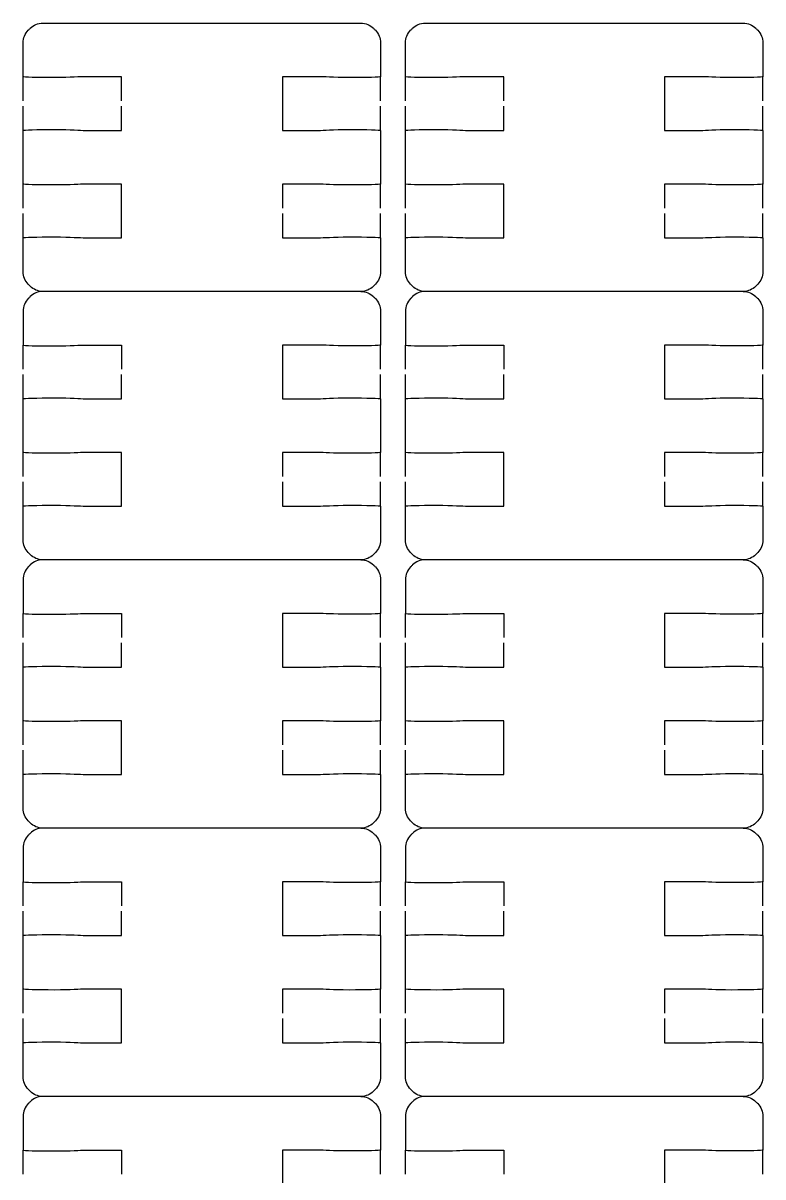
# Model space of a CAD drawing. Extents: x 0 to 410, y 0 to 300.
# Drawn here: x 319.4 to 360.8, y 60.7 to 125.2 of the extents above; entities that cross this region are included whole.
import ezdxf

# ---------------------------------------------------------------- set-up
doc = ezdxf.new("R2010")
doc.units = 0
doc.header["$MEASUREMENT"] = 0
doc.layers.add('DEFAULT', color=18, linetype='CONTINUOUS')

msp = doc.modelspace()

# ---------------------------------------------------------------- linework, layer by layer
at = {"layer": 'DEFAULT', "color": 1}
for points in [[(319.403, 120.855), (319.403, 122.206)], [(339.402, 120.855), (339.402, 122.206)], [(340.785, 120.855), (340.785, 122.206)], [(360.784, 120.855), (360.784, 122.206)], [(319.403, 119.208), (319.403, 120.555)], [(339.402, 119.208), (339.402, 120.555)], [(340.785, 119.208), (340.785, 120.555)], [(360.784, 119.208), (360.784, 120.555)], [(319.403, 114.851), (319.403, 116.202)], [(339.402, 114.851), (339.402, 116.202)], [(340.785, 114.851), (340.785, 116.202)], [(360.784, 114.851), (360.784, 116.202)], [(319.403, 113.204), (319.403, 114.551)], [(339.402, 113.204), (339.402, 114.551)], [(340.785, 113.204), (340.785, 114.551)], [(360.784, 113.204), (360.784, 114.551)], [(319.403, 105.852), (319.403, 107.203)], [(339.402, 105.852), (339.402, 107.203)], [(340.785, 105.852), (340.785, 107.203)], [(360.784, 105.852), (360.784, 107.203)], [(319.403, 104.204), (319.403, 105.552)], [(339.402, 104.204), (339.402, 105.552)], [(340.785, 104.204), (340.785, 105.552)], [(360.784, 104.204), (360.784, 105.552)], [(319.403, 99.847), (319.403, 101.199)], [(339.402, 99.847), (339.402, 101.199)], [(340.785, 99.847), (340.785, 101.199)], [(360.784, 99.847), (360.784, 101.199)], [(319.403, 98.2), (319.403, 99.548)], [(339.402, 98.2), (339.402, 99.548)], [(340.785, 98.2), (340.785, 99.548)], [(360.784, 98.2), (360.784, 99.548)], [(319.403, 90.848), (319.403, 92.199)], [(339.402, 90.848), (339.402, 92.199)], [(340.785, 90.848), (340.785, 92.199)], [(360.784, 90.848), (360.784, 92.199)], [(319.403, 89.201), (319.403, 90.548)], [(339.402, 89.201), (339.402, 90.548)], [(340.785, 89.201), (340.785, 90.548)], [(360.784, 89.201), (360.784, 90.548)], [(319.403, 84.844), (319.403, 86.195)], [(339.402, 84.844), (339.402, 86.195)], [(340.785, 84.844), (340.785, 86.195)], [(360.784, 84.844), (360.784, 86.195)], [(319.403, 83.196), (319.403, 84.544)], [(339.402, 83.196), (339.402, 84.544)], [(340.785, 83.196), (340.785, 84.544)], [(360.784, 83.196), (360.784, 84.544)], [(319.403, 75.844), (319.403, 77.196)], [(339.402, 75.844), (339.402, 77.196)], [(340.785, 75.844), (340.785, 77.196)], [(360.784, 75.844), (360.784, 77.196)], [(319.403, 74.197), (319.403, 75.545)], [(339.402, 74.197), (339.402, 75.545)], [(340.785, 74.197), (340.785, 75.545)], [(360.784, 74.197), (360.784, 75.545)], [(319.403, 69.84), (319.403, 71.191)], [(339.402, 69.84), (339.402, 71.191)], [(340.785, 69.84), (340.785, 71.191)], [(360.784, 69.84), (360.784, 71.191)], [(319.403, 68.193), (319.403, 69.54)], [(339.402, 68.193), (339.402, 69.54)], [(340.785, 68.193), (340.785, 69.54)], [(360.784, 68.193), (360.784, 69.54)], [(319.403, 60.841), (319.403, 62.192)], [(339.402, 60.841), (339.402, 62.192)], [(340.785, 60.841), (340.785, 62.192)], [(360.784, 60.841), (360.784, 62.192)]]:
    msp.add_lwpolyline(points, dxfattribs=at)
for points, knots in [([(324.903, 120.855), (324.903, 121.306), (324.903, 121.756), (324.903, 122.206), (324.236, 122.206), (323.57, 122.206), (322.903, 122.206), (322.568, 122.206), (322.12, 122.157), (321.153, 122.157), (320.186, 122.157), (319.403, 122.178), (319.403, 122.206), (319.403, 122.838), (319.403, 123.469), (319.403, 124.101), (319.403, 124.365), (319.509, 124.619), (319.696, 124.806), (319.731, 124.842), (319.767, 124.877), (319.802, 124.912), (319.989, 125.099), (320.243, 125.205), (320.507, 125.205), (326.436, 125.205), (332.365, 125.205), (338.294, 125.205), (338.563, 125.205), (338.817, 125.099), (339.004, 124.912), (339.039, 124.877), (339.074, 124.842), (339.109, 124.806), (339.296, 124.619), (339.402, 124.365), (339.402, 124.101), (339.402, 123.469), (339.402, 122.838), (339.402, 122.206), (339.402, 122.178), (338.619, 122.157), (337.652, 122.157), (336.686, 122.157), (336.238, 122.206), (335.903, 122.206), (335.237, 122.206), (334.572, 122.206), (333.906, 122.206), (333.906, 121.206), (333.906, 120.205), (333.906, 119.204), (334.572, 119.204), (335.237, 119.204), (335.903, 119.204), (336.238, 119.204), (336.686, 119.254), (337.652, 119.254), (338.619, 119.254), (339.402, 119.233), (339.402, 119.204), (339.402, 118.204), (339.402, 117.203), (339.402, 116.202), (339.402, 116.174), (338.619, 116.153), (337.652, 116.153), (336.686, 116.153), (336.238, 116.202), (335.903, 116.202), (335.237, 116.202), (334.572, 116.202), (333.906, 116.202), (333.906, 115.752), (333.906, 115.301), (333.906, 114.851)], [0, 0, 0, 0, 3.83, 3.83, 3.83, 9.5, 9.5, 9.5, 10.5, 10.5, 10.5, 11.5, 11.5, 11.5, 16.87, 16.87, 16.87, 17.87, 17.87, 17.87, 18.294264, 18.294264, 18.294264, 19.294264, 19.294264, 19.294264, 69.714264, 69.714264, 69.714264, 70.714264, 70.714264, 70.714264, 71.138528, 71.138528, 71.138528, 72.138528, 72.138528, 72.138528, 77.508528, 77.508528, 77.508528, 78.508528, 78.508528, 78.508528, 79.508528, 79.508528, 79.508528, 85.168528, 85.168528, 85.168528, 93.678528, 93.678528, 93.678528, 99.338528, 99.338528, 99.338528, 100.338528, 100.338528, 100.338528, 101.338528, 101.338528, 101.338528, 109.848528, 109.848528, 109.848528, 110.848528, 110.848528, 110.848528, 111.848528, 111.848528, 111.848528, 117.508528, 117.508528, 117.508528, 121.338528, 121.338528, 121.338528, 121.338528]), ([(346.285, 120.855), (346.285, 121.306), (346.285, 121.756), (346.285, 122.206), (345.618, 122.206), (344.951, 122.206), (344.285, 122.206), (343.95, 122.206), (343.501, 122.157), (342.535, 122.157), (341.568, 122.157), (340.785, 122.178), (340.785, 122.206), (340.785, 122.838), (340.785, 123.469), (340.785, 124.101), (340.785, 124.365), (340.891, 124.619), (341.078, 124.806), (341.113, 124.842), (341.148, 124.877), (341.184, 124.912), (341.371, 125.099), (341.625, 125.205), (341.893, 125.205), (347.822, 125.205), (353.751, 125.205), (359.68, 125.205), (359.944, 125.205), (360.198, 125.099), (360.385, 124.912), (360.421, 124.877), (360.456, 124.842), (360.491, 124.806), (360.678, 124.619), (360.784, 124.365), (360.784, 124.101), (360.784, 123.469), (360.784, 122.838), (360.784, 122.206), (360.784, 122.178), (360.001, 122.157), (359.034, 122.157), (358.068, 122.157), (357.62, 122.206), (357.285, 122.206), (356.619, 122.206), (355.953, 122.206), (355.288, 122.206), (355.288, 121.206), (355.288, 120.205), (355.288, 119.204), (355.953, 119.204), (356.619, 119.204), (357.285, 119.204), (357.62, 119.204), (358.068, 119.254), (359.034, 119.254), (360.001, 119.254), (360.784, 119.233), (360.784, 119.204), (360.784, 118.204), (360.784, 117.203), (360.784, 116.202), (360.784, 116.174), (360.001, 116.153), (359.034, 116.153), (358.068, 116.153), (357.62, 116.202), (357.285, 116.202), (356.619, 116.202), (355.953, 116.202), (355.288, 116.202), (355.288, 115.752), (355.288, 115.301), (355.288, 114.851)], [0, 0, 0, 0, 3.83, 3.83, 3.83, 9.5, 9.5, 9.5, 10.5, 10.5, 10.5, 11.5, 11.5, 11.5, 16.87, 16.87, 16.87, 17.87, 17.87, 17.87, 18.294264, 18.294264, 18.294264, 19.294264, 19.294264, 19.294264, 69.714264, 69.714264, 69.714264, 70.714264, 70.714264, 70.714264, 71.138528, 71.138528, 71.138528, 72.138528, 72.138528, 72.138528, 77.508528, 77.508528, 77.508528, 78.508528, 78.508528, 78.508528, 79.508528, 79.508528, 79.508528, 85.168528, 85.168528, 85.168528, 93.678528, 93.678528, 93.678528, 99.338528, 99.338528, 99.338528, 100.338528, 100.338528, 100.338528, 101.338528, 101.338528, 101.338528, 109.848528, 109.848528, 109.848528, 110.848528, 110.848528, 110.848528, 111.848528, 111.848528, 111.848528, 117.508528, 117.508528, 117.508528, 121.338528, 121.338528, 121.338528, 121.338528]), ([(333.906, 114.551), (333.906, 114.101), (333.906, 113.65), (333.906, 113.2), (334.572, 113.2), (335.237, 113.2), (335.903, 113.2), (336.238, 113.2), (336.686, 113.249), (337.652, 113.249), (338.619, 113.249), (339.402, 113.228), (339.402, 113.2), (339.402, 112.57), (339.402, 111.939), (339.402, 111.309), (339.402, 111.041), (339.296, 110.787), (339.109, 110.6), (339.074, 110.565), (339.039, 110.53), (339.004, 110.494), (338.817, 110.307), (338.563, 110.201), (338.294, 110.201), (332.365, 110.201), (326.436, 110.201), (320.507, 110.201), (320.243, 110.201), (319.989, 110.307), (319.802, 110.494), (319.767, 110.53), (319.731, 110.565), (319.696, 110.6), (319.509, 110.787), (319.403, 111.041), (319.403, 111.309), (319.403, 111.939), (319.403, 112.57), (319.403, 113.2), (319.403, 113.228), (320.186, 113.249), (321.153, 113.249), (322.12, 113.249), (322.568, 113.2), (322.903, 113.2), (323.57, 113.2), (324.236, 113.2), (324.903, 113.2), (324.903, 114.201), (324.903, 115.201), (324.903, 116.202), (324.236, 116.202), (323.57, 116.202), (322.903, 116.202), (322.568, 116.202), (322.12, 116.153), (321.153, 116.153), (320.186, 116.153), (319.403, 116.174), (319.403, 116.202), (319.403, 117.203), (319.403, 118.204), (319.403, 119.204), (319.403, 119.233), (320.186, 119.254), (321.153, 119.254), (322.12, 119.254), (322.568, 119.204), (322.903, 119.204), (323.57, 119.204), (324.236, 119.204), (324.903, 119.204), (324.903, 119.655), (324.903, 120.105), (324.903, 120.555)], [0, 0, 0, 0, 3.83, 3.83, 3.83, 9.49, 9.49, 9.49, 10.49, 10.49, 10.49, 11.49, 11.49, 11.49, 16.85, 16.85, 16.85, 17.85, 17.85, 17.85, 18.274264, 18.274264, 18.274264, 19.274264, 19.274264, 19.274264, 69.694264, 69.694264, 69.694264, 70.694264, 70.694264, 70.694264, 71.118528, 71.118528, 71.118528, 72.118528, 72.118528, 72.118528, 77.478528, 77.478528, 77.478528, 78.478528, 78.478528, 78.478528, 79.478528, 79.478528, 79.478528, 85.148528, 85.148528, 85.148528, 93.658528, 93.658528, 93.658528, 99.328528, 99.328528, 99.328528, 100.328528, 100.328528, 100.328528, 101.328528, 101.328528, 101.328528, 109.838528, 109.838528, 109.838528, 110.838528, 110.838528, 110.838528, 111.838528, 111.838528, 111.838528, 117.508528, 117.508528, 117.508528, 121.338528, 121.338528, 121.338528, 121.338528]), ([(355.288, 114.551), (355.288, 114.101), (355.288, 113.65), (355.288, 113.2), (355.953, 113.2), (356.619, 113.2), (357.285, 113.2), (357.62, 113.2), (358.068, 113.249), (359.034, 113.249), (360.001, 113.249), (360.784, 113.228), (360.784, 113.2), (360.784, 112.57), (360.784, 111.939), (360.784, 111.309), (360.784, 111.041), (360.678, 110.787), (360.491, 110.6), (360.456, 110.565), (360.421, 110.53), (360.385, 110.494), (360.198, 110.307), (359.944, 110.201), (359.68, 110.201), (353.751, 110.201), (347.822, 110.201), (341.893, 110.201), (341.625, 110.201), (341.371, 110.307), (341.184, 110.494), (341.148, 110.53), (341.113, 110.565), (341.078, 110.6), (340.891, 110.787), (340.785, 111.041), (340.785, 111.309), (340.785, 111.939), (340.785, 112.57), (340.785, 113.2), (340.785, 113.228), (341.568, 113.249), (342.535, 113.249), (343.501, 113.249), (343.95, 113.2), (344.285, 113.2), (344.951, 113.2), (345.618, 113.2), (346.285, 113.2), (346.285, 114.201), (346.285, 115.201), (346.285, 116.202), (345.618, 116.202), (344.951, 116.202), (344.285, 116.202), (343.95, 116.202), (343.501, 116.153), (342.535, 116.153), (341.568, 116.153), (340.785, 116.174), (340.785, 116.202), (340.785, 117.203), (340.785, 118.204), (340.785, 119.204), (340.785, 119.233), (341.568, 119.254), (342.535, 119.254), (343.501, 119.254), (343.95, 119.204), (344.285, 119.204), (344.951, 119.204), (345.618, 119.204), (346.285, 119.204), (346.285, 119.655), (346.285, 120.105), (346.285, 120.555)], [0, 0, 0, 0, 3.83, 3.83, 3.83, 9.49, 9.49, 9.49, 10.49, 10.49, 10.49, 11.49, 11.49, 11.49, 16.85, 16.85, 16.85, 17.85, 17.85, 17.85, 18.274264, 18.274264, 18.274264, 19.274264, 19.274264, 19.274264, 69.694264, 69.694264, 69.694264, 70.694264, 70.694264, 70.694264, 71.118528, 71.118528, 71.118528, 72.118528, 72.118528, 72.118528, 77.478528, 77.478528, 77.478528, 78.478528, 78.478528, 78.478528, 79.478528, 79.478528, 79.478528, 85.148528, 85.148528, 85.148528, 93.658528, 93.658528, 93.658528, 99.328528, 99.328528, 99.328528, 100.328528, 100.328528, 100.328528, 101.328528, 101.328528, 101.328528, 109.838528, 109.838528, 109.838528, 110.838528, 110.838528, 110.838528, 111.838528, 111.838528, 111.838528, 117.508528, 117.508528, 117.508528, 121.338528, 121.338528, 121.338528, 121.338528]), ([(320.507, 110.201), (320.243, 110.201), (319.989, 110.096), (319.802, 109.909), (319.767, 109.873), (319.731, 109.838), (319.696, 109.803), (319.509, 109.616), (319.403, 109.362), (319.403, 109.097), (319.403, 108.466), (319.403, 107.834), (319.403, 107.203), (319.403, 107.175), (320.186, 107.153), (321.153, 107.153), (322.12, 107.153), (322.568, 107.203), (322.903, 107.203), (323.57, 107.203), (324.236, 107.203), (324.903, 107.203), (324.903, 106.752), (324.903, 106.302), (324.903, 105.852)], [0, 0, 0, 0, 1, 1, 1, 1.424264, 1.424264, 1.424264, 2.424264, 2.424264, 2.424264, 7.794264, 7.794264, 7.794264, 8.794264, 8.794264, 8.794264, 9.794264, 9.794264, 9.794264, 15.464264, 15.464264, 15.464264, 19.294264, 19.294264, 19.294264, 19.294264]), ([(338.294, 110.201), (338.563, 110.201), (338.817, 110.096), (339.004, 109.909), (339.039, 109.873), (339.074, 109.838), (339.109, 109.803), (339.296, 109.616), (339.402, 109.362), (339.402, 109.097), (339.402, 108.466), (339.402, 107.834), (339.402, 107.203), (339.402, 107.175), (338.619, 107.153), (337.652, 107.153), (336.686, 107.153), (336.238, 107.203), (335.903, 107.203), (335.237, 107.203), (334.572, 107.203), (333.906, 107.203), (333.906, 106.202), (333.906, 105.201), (333.906, 104.201), (334.572, 104.201), (335.237, 104.201), (335.903, 104.201), (336.238, 104.201), (336.686, 104.25), (337.652, 104.25), (338.619, 104.25), (339.402, 104.229), (339.402, 104.201), (339.402, 103.2), (339.402, 102.199), (339.402, 101.199), (339.402, 101.17), (338.619, 101.149), (337.652, 101.149), (336.686, 101.149), (336.238, 101.199), (335.903, 101.199), (335.237, 101.199), (334.572, 101.199), (333.906, 101.199), (333.906, 100.748), (333.906, 100.298), (333.906, 99.847)], [0, 0, 0, 0, 1, 1, 1, 1.424264, 1.424264, 1.424264, 2.424264, 2.424264, 2.424264, 7.794264, 7.794264, 7.794264, 8.794264, 8.794264, 8.794264, 9.794264, 9.794264, 9.794264, 15.454264, 15.454264, 15.454264, 23.964264, 23.964264, 23.964264, 29.624264, 29.624264, 29.624264, 30.624264, 30.624264, 30.624264, 31.624264, 31.624264, 31.624264, 40.134264, 40.134264, 40.134264, 41.134264, 41.134264, 41.134264, 42.134264, 42.134264, 42.134264, 47.794264, 47.794264, 47.794264, 51.624264, 51.624264, 51.624264, 51.624264]), ([(341.893, 110.201), (341.625, 110.201), (341.371, 110.096), (341.184, 109.909), (341.148, 109.873), (341.113, 109.838), (341.078, 109.803), (340.891, 109.616), (340.785, 109.362), (340.785, 109.097), (340.785, 108.466), (340.785, 107.834), (340.785, 107.203), (340.785, 107.175), (341.568, 107.153), (342.535, 107.153), (343.501, 107.153), (343.95, 107.203), (344.285, 107.203), (344.951, 107.203), (345.618, 107.203), (346.285, 107.203), (346.285, 106.752), (346.285, 106.302), (346.285, 105.852)], [0, 0, 0, 0, 1, 1, 1, 1.424264, 1.424264, 1.424264, 2.424264, 2.424264, 2.424264, 7.794264, 7.794264, 7.794264, 8.794264, 8.794264, 8.794264, 9.794264, 9.794264, 9.794264, 15.464264, 15.464264, 15.464264, 19.294264, 19.294264, 19.294264, 19.294264]), ([(359.68, 110.201), (359.944, 110.201), (360.198, 110.096), (360.385, 109.909), (360.421, 109.873), (360.456, 109.838), (360.491, 109.803), (360.678, 109.616), (360.784, 109.362), (360.784, 109.097), (360.784, 108.466), (360.784, 107.834), (360.784, 107.203), (360.784, 107.175), (360.001, 107.153), (359.034, 107.153), (358.068, 107.153), (357.62, 107.203), (357.285, 107.203), (356.619, 107.203), (355.953, 107.203), (355.288, 107.203), (355.288, 106.202), (355.288, 105.201), (355.288, 104.201), (355.953, 104.201), (356.619, 104.201), (357.285, 104.201), (357.62, 104.201), (358.068, 104.25), (359.034, 104.25), (360.001, 104.25), (360.784, 104.229), (360.784, 104.201), (360.784, 103.2), (360.784, 102.199), (360.784, 101.199), (360.784, 101.17), (360.001, 101.149), (359.034, 101.149), (358.068, 101.149), (357.62, 101.199), (357.285, 101.199), (356.619, 101.199), (355.953, 101.199), (355.288, 101.199), (355.288, 100.748), (355.288, 100.298), (355.288, 99.847)], [0, 0, 0, 0, 1, 1, 1, 1.424264, 1.424264, 1.424264, 2.424264, 2.424264, 2.424264, 7.794264, 7.794264, 7.794264, 8.794264, 8.794264, 8.794264, 9.794264, 9.794264, 9.794264, 15.454264, 15.454264, 15.454264, 23.964264, 23.964264, 23.964264, 29.624264, 29.624264, 29.624264, 30.624264, 30.624264, 30.624264, 31.624264, 31.624264, 31.624264, 40.134264, 40.134264, 40.134264, 41.134264, 41.134264, 41.134264, 42.134264, 42.134264, 42.134264, 47.794264, 47.794264, 47.794264, 51.624264, 51.624264, 51.624264, 51.624264]), ([(333.906, 99.548), (333.906, 99.097), (333.906, 98.647), (333.906, 98.196), (334.572, 98.196), (335.237, 98.196), (335.903, 98.196), (336.238, 98.196), (336.686, 98.246), (337.652, 98.246), (338.619, 98.246), (339.402, 98.225), (339.402, 98.196), (339.402, 97.566), (339.402, 96.936), (339.402, 96.306), (339.402, 96.037), (339.296, 95.783), (339.109, 95.596), (339.074, 95.561), (339.039, 95.526), (339.004, 95.491), (338.817, 95.304), (338.563, 95.198), (338.294, 95.198), (332.365, 95.198), (326.436, 95.198), (320.507, 95.198), (320.243, 95.198), (319.989, 95.304), (319.802, 95.491), (319.767, 95.526), (319.731, 95.561), (319.696, 95.596), (319.509, 95.783), (319.403, 96.037), (319.403, 96.306), (319.403, 96.936), (319.403, 97.566), (319.403, 98.196), (319.403, 98.225), (320.186, 98.246), (321.153, 98.246), (322.12, 98.246), (322.568, 98.196), (322.903, 98.196), (323.57, 98.196), (324.236, 98.196), (324.903, 98.196), (324.903, 99.197), (324.903, 100.198), (324.903, 101.199), (324.236, 101.199), (323.57, 101.199), (322.903, 101.199), (322.568, 101.199), (322.12, 101.149), (321.153, 101.149), (320.186, 101.149), (319.403, 101.17), (319.403, 101.199), (319.403, 102.199), (319.403, 103.2), (319.403, 104.201), (319.403, 104.229), (320.186, 104.25), (321.153, 104.25), (322.12, 104.25), (322.568, 104.201), (322.903, 104.201), (323.57, 104.201), (324.236, 104.201), (324.903, 104.201), (324.903, 104.651), (324.903, 105.101), (324.903, 105.552)], [0, 0, 0, 0, 3.83, 3.83, 3.83, 9.49, 9.49, 9.49, 10.49, 10.49, 10.49, 11.49, 11.49, 11.49, 16.85, 16.85, 16.85, 17.85, 17.85, 17.85, 18.274264, 18.274264, 18.274264, 19.274264, 19.274264, 19.274264, 69.694264, 69.694264, 69.694264, 70.694264, 70.694264, 70.694264, 71.118528, 71.118528, 71.118528, 72.118528, 72.118528, 72.118528, 77.478528, 77.478528, 77.478528, 78.478528, 78.478528, 78.478528, 79.478528, 79.478528, 79.478528, 85.148528, 85.148528, 85.148528, 93.658528, 93.658528, 93.658528, 99.328528, 99.328528, 99.328528, 100.328528, 100.328528, 100.328528, 101.328528, 101.328528, 101.328528, 109.838528, 109.838528, 109.838528, 110.838528, 110.838528, 110.838528, 111.838528, 111.838528, 111.838528, 117.508528, 117.508528, 117.508528, 121.338528, 121.338528, 121.338528, 121.338528]), ([(355.288, 99.548), (355.288, 99.097), (355.288, 98.647), (355.288, 98.196), (355.953, 98.196), (356.619, 98.196), (357.285, 98.196), (357.62, 98.196), (358.068, 98.246), (359.034, 98.246), (360.001, 98.246), (360.784, 98.225), (360.784, 98.196), (360.784, 97.566), (360.784, 96.936), (360.784, 96.306), (360.784, 96.037), (360.678, 95.783), (360.491, 95.596), (360.456, 95.561), (360.421, 95.526), (360.385, 95.491), (360.198, 95.304), (359.944, 95.198), (359.68, 95.198), (353.751, 95.198), (347.822, 95.198), (341.893, 95.198), (341.625, 95.198), (341.371, 95.304), (341.184, 95.491), (341.148, 95.526), (341.113, 95.561), (341.078, 95.596), (340.891, 95.783), (340.785, 96.037), (340.785, 96.306), (340.785, 96.936), (340.785, 97.566), (340.785, 98.196), (340.785, 98.225), (341.568, 98.246), (342.535, 98.246), (343.501, 98.246), (343.95, 98.196), (344.285, 98.196), (344.951, 98.196), (345.618, 98.196), (346.285, 98.196), (346.285, 99.197), (346.285, 100.198), (346.285, 101.199), (345.618, 101.199), (344.951, 101.199), (344.285, 101.199), (343.95, 101.199), (343.501, 101.149), (342.535, 101.149), (341.568, 101.149), (340.785, 101.17), (340.785, 101.199), (340.785, 102.199), (340.785, 103.2), (340.785, 104.201), (340.785, 104.229), (341.568, 104.25), (342.535, 104.25), (343.501, 104.25), (343.95, 104.201), (344.285, 104.201), (344.951, 104.201), (345.618, 104.201), (346.285, 104.201), (346.285, 104.651), (346.285, 105.101), (346.285, 105.552)], [0, 0, 0, 0, 3.83, 3.83, 3.83, 9.49, 9.49, 9.49, 10.49, 10.49, 10.49, 11.49, 11.49, 11.49, 16.85, 16.85, 16.85, 17.85, 17.85, 17.85, 18.274264, 18.274264, 18.274264, 19.274264, 19.274264, 19.274264, 69.694264, 69.694264, 69.694264, 70.694264, 70.694264, 70.694264, 71.118528, 71.118528, 71.118528, 72.118528, 72.118528, 72.118528, 77.478528, 77.478528, 77.478528, 78.478528, 78.478528, 78.478528, 79.478528, 79.478528, 79.478528, 85.148528, 85.148528, 85.148528, 93.658528, 93.658528, 93.658528, 99.328528, 99.328528, 99.328528, 100.328528, 100.328528, 100.328528, 101.328528, 101.328528, 101.328528, 109.838528, 109.838528, 109.838528, 110.838528, 110.838528, 110.838528, 111.838528, 111.838528, 111.838528, 117.508528, 117.508528, 117.508528, 121.338528, 121.338528, 121.338528, 121.338528]), ([(320.507, 95.198), (320.243, 95.198), (319.989, 95.092), (319.802, 94.905), (319.767, 94.87), (319.731, 94.834), (319.696, 94.799), (319.509, 94.612), (319.403, 94.358), (319.403, 94.094), (319.403, 93.462), (319.403, 92.831), (319.403, 92.199), (319.403, 92.171), (320.186, 92.15), (321.153, 92.15), (322.12, 92.15), (322.568, 92.199), (322.903, 92.199), (323.57, 92.199), (324.236, 92.199), (324.903, 92.199), (324.903, 91.749), (324.903, 91.298), (324.903, 90.848)], [0, 0, 0, 0, 1, 1, 1, 1.424264, 1.424264, 1.424264, 2.424264, 2.424264, 2.424264, 7.794264, 7.794264, 7.794264, 8.794264, 8.794264, 8.794264, 9.794264, 9.794264, 9.794264, 15.464264, 15.464264, 15.464264, 19.294264, 19.294264, 19.294264, 19.294264]), ([(338.294, 95.198), (338.563, 95.198), (338.817, 95.092), (339.004, 94.905), (339.039, 94.87), (339.074, 94.834), (339.109, 94.799), (339.296, 94.612), (339.402, 94.358), (339.402, 94.094), (339.402, 93.462), (339.402, 92.831), (339.402, 92.199), (339.402, 92.171), (338.619, 92.15), (337.652, 92.15), (336.686, 92.15), (336.238, 92.199), (335.903, 92.199), (335.237, 92.199), (334.572, 92.199), (333.906, 92.199), (333.906, 91.198), (333.906, 90.198), (333.906, 89.197), (334.572, 89.197), (335.237, 89.197), (335.903, 89.197), (336.238, 89.197), (336.686, 89.246), (337.652, 89.246), (338.619, 89.246), (339.402, 89.225), (339.402, 89.197), (339.402, 88.196), (339.402, 87.196), (339.402, 86.195), (339.402, 86.167), (338.619, 86.146), (337.652, 86.146), (336.686, 86.146), (336.238, 86.195), (335.903, 86.195), (335.237, 86.195), (334.572, 86.195), (333.906, 86.195), (333.906, 85.745), (333.906, 85.294), (333.906, 84.844)], [0, 0, 0, 0, 1, 1, 1, 1.424264, 1.424264, 1.424264, 2.424264, 2.424264, 2.424264, 7.794264, 7.794264, 7.794264, 8.794264, 8.794264, 8.794264, 9.794264, 9.794264, 9.794264, 15.454264, 15.454264, 15.454264, 23.964264, 23.964264, 23.964264, 29.624264, 29.624264, 29.624264, 30.624264, 30.624264, 30.624264, 31.624264, 31.624264, 31.624264, 40.134264, 40.134264, 40.134264, 41.134264, 41.134264, 41.134264, 42.134264, 42.134264, 42.134264, 47.794264, 47.794264, 47.794264, 51.624264, 51.624264, 51.624264, 51.624264]), ([(341.893, 95.198), (341.625, 95.198), (341.371, 95.092), (341.184, 94.905), (341.148, 94.87), (341.113, 94.834), (341.078, 94.799), (340.891, 94.612), (340.785, 94.358), (340.785, 94.094), (340.785, 93.462), (340.785, 92.831), (340.785, 92.199), (340.785, 92.171), (341.568, 92.15), (342.535, 92.15), (343.501, 92.15), (343.95, 92.199), (344.285, 92.199), (344.951, 92.199), (345.618, 92.199), (346.285, 92.199), (346.285, 91.749), (346.285, 91.298), (346.285, 90.848)], [0, 0, 0, 0, 1, 1, 1, 1.424264, 1.424264, 1.424264, 2.424264, 2.424264, 2.424264, 7.794264, 7.794264, 7.794264, 8.794264, 8.794264, 8.794264, 9.794264, 9.794264, 9.794264, 15.464264, 15.464264, 15.464264, 19.294264, 19.294264, 19.294264, 19.294264]), ([(359.68, 95.198), (359.944, 95.198), (360.198, 95.092), (360.385, 94.905), (360.421, 94.87), (360.456, 94.834), (360.491, 94.799), (360.678, 94.612), (360.784, 94.358), (360.784, 94.094), (360.784, 93.462), (360.784, 92.831), (360.784, 92.199), (360.784, 92.171), (360.001, 92.15), (359.034, 92.15), (358.068, 92.15), (357.62, 92.199), (357.285, 92.199), (356.619, 92.199), (355.953, 92.199), (355.288, 92.199), (355.288, 91.198), (355.288, 90.198), (355.288, 89.197), (355.953, 89.197), (356.619, 89.197), (357.285, 89.197), (357.62, 89.197), (358.068, 89.246), (359.034, 89.246), (360.001, 89.246), (360.784, 89.225), (360.784, 89.197), (360.784, 88.196), (360.784, 87.196), (360.784, 86.195), (360.784, 86.167), (360.001, 86.146), (359.034, 86.146), (358.068, 86.146), (357.62, 86.195), (357.285, 86.195), (356.619, 86.195), (355.953, 86.195), (355.288, 86.195), (355.288, 85.745), (355.288, 85.294), (355.288, 84.844)], [0, 0, 0, 0, 1, 1, 1, 1.424264, 1.424264, 1.424264, 2.424264, 2.424264, 2.424264, 7.794264, 7.794264, 7.794264, 8.794264, 8.794264, 8.794264, 9.794264, 9.794264, 9.794264, 15.454264, 15.454264, 15.454264, 23.964264, 23.964264, 23.964264, 29.624264, 29.624264, 29.624264, 30.624264, 30.624264, 30.624264, 31.624264, 31.624264, 31.624264, 40.134264, 40.134264, 40.134264, 41.134264, 41.134264, 41.134264, 42.134264, 42.134264, 42.134264, 47.794264, 47.794264, 47.794264, 51.624264, 51.624264, 51.624264, 51.624264]), ([(333.906, 84.544), (333.906, 84.094), (333.906, 83.643), (333.906, 83.193), (334.572, 83.193), (335.237, 83.193), (335.903, 83.193), (336.238, 83.193), (336.686, 83.242), (337.652, 83.242), (338.619, 83.242), (339.402, 83.221), (339.402, 83.193), (339.402, 82.562), (339.402, 81.932), (339.402, 81.302), (339.402, 81.034), (339.296, 80.78), (339.109, 80.593), (339.074, 80.558), (339.039, 80.522), (339.004, 80.487), (338.817, 80.3), (338.563, 80.194), (338.294, 80.194), (332.365, 80.194), (326.436, 80.194), (320.507, 80.194), (320.243, 80.194), (319.989, 80.3), (319.802, 80.487), (319.767, 80.522), (319.731, 80.558), (319.696, 80.593), (319.509, 80.78), (319.403, 81.034), (319.403, 81.302), (319.403, 81.932), (319.403, 82.562), (319.403, 83.193), (319.403, 83.221), (320.186, 83.242), (321.153, 83.242), (322.12, 83.242), (322.568, 83.193), (322.903, 83.193), (323.57, 83.193), (324.236, 83.193), (324.903, 83.193), (324.903, 84.193), (324.903, 85.194), (324.903, 86.195), (324.236, 86.195), (323.57, 86.195), (322.903, 86.195), (322.568, 86.195), (322.12, 86.146), (321.153, 86.146), (320.186, 86.146), (319.403, 86.167), (319.403, 86.195), (319.403, 87.196), (319.403, 88.196), (319.403, 89.197), (319.403, 89.225), (320.186, 89.246), (321.153, 89.246), (322.12, 89.246), (322.568, 89.197), (322.903, 89.197), (323.57, 89.197), (324.236, 89.197), (324.903, 89.197), (324.903, 89.647), (324.903, 90.098), (324.903, 90.548)], [0, 0, 0, 0, 3.83, 3.83, 3.83, 9.49, 9.49, 9.49, 10.49, 10.49, 10.49, 11.49, 11.49, 11.49, 16.85, 16.85, 16.85, 17.85, 17.85, 17.85, 18.274264, 18.274264, 18.274264, 19.274264, 19.274264, 19.274264, 69.694264, 69.694264, 69.694264, 70.694264, 70.694264, 70.694264, 71.118528, 71.118528, 71.118528, 72.118528, 72.118528, 72.118528, 77.478528, 77.478528, 77.478528, 78.478528, 78.478528, 78.478528, 79.478528, 79.478528, 79.478528, 85.148528, 85.148528, 85.148528, 93.658528, 93.658528, 93.658528, 99.328528, 99.328528, 99.328528, 100.328528, 100.328528, 100.328528, 101.328528, 101.328528, 101.328528, 109.838528, 109.838528, 109.838528, 110.838528, 110.838528, 110.838528, 111.838528, 111.838528, 111.838528, 117.508528, 117.508528, 117.508528, 121.338528, 121.338528, 121.338528, 121.338528]), ([(355.288, 84.544), (355.288, 84.094), (355.288, 83.643), (355.288, 83.193), (355.953, 83.193), (356.619, 83.193), (357.285, 83.193), (357.62, 83.193), (358.068, 83.242), (359.034, 83.242), (360.001, 83.242), (360.784, 83.221), (360.784, 83.193), (360.784, 82.562), (360.784, 81.932), (360.784, 81.302), (360.784, 81.034), (360.678, 80.78), (360.491, 80.593), (360.456, 80.558), (360.421, 80.522), (360.385, 80.487), (360.198, 80.3), (359.944, 80.194), (359.68, 80.194), (353.751, 80.194), (347.822, 80.194), (341.893, 80.194), (341.625, 80.194), (341.371, 80.3), (341.184, 80.487), (341.148, 80.522), (341.113, 80.558), (341.078, 80.593), (340.891, 80.78), (340.785, 81.034), (340.785, 81.302), (340.785, 81.932), (340.785, 82.562), (340.785, 83.193), (340.785, 83.221), (341.568, 83.242), (342.535, 83.242), (343.501, 83.242), (343.95, 83.193), (344.285, 83.193), (344.951, 83.193), (345.618, 83.193), (346.285, 83.193), (346.285, 84.193), (346.285, 85.194), (346.285, 86.195), (345.618, 86.195), (344.951, 86.195), (344.285, 86.195), (343.95, 86.195), (343.501, 86.146), (342.535, 86.146), (341.568, 86.146), (340.785, 86.167), (340.785, 86.195), (340.785, 87.196), (340.785, 88.196), (340.785, 89.197), (340.785, 89.225), (341.568, 89.246), (342.535, 89.246), (343.501, 89.246), (343.95, 89.197), (344.285, 89.197), (344.951, 89.197), (345.618, 89.197), (346.285, 89.197), (346.285, 89.647), (346.285, 90.098), (346.285, 90.548)], [0, 0, 0, 0, 3.83, 3.83, 3.83, 9.49, 9.49, 9.49, 10.49, 10.49, 10.49, 11.49, 11.49, 11.49, 16.85, 16.85, 16.85, 17.85, 17.85, 17.85, 18.274264, 18.274264, 18.274264, 19.274264, 19.274264, 19.274264, 69.694264, 69.694264, 69.694264, 70.694264, 70.694264, 70.694264, 71.118528, 71.118528, 71.118528, 72.118528, 72.118528, 72.118528, 77.478528, 77.478528, 77.478528, 78.478528, 78.478528, 78.478528, 79.478528, 79.478528, 79.478528, 85.148528, 85.148528, 85.148528, 93.658528, 93.658528, 93.658528, 99.328528, 99.328528, 99.328528, 100.328528, 100.328528, 100.328528, 101.328528, 101.328528, 101.328528, 109.838528, 109.838528, 109.838528, 110.838528, 110.838528, 110.838528, 111.838528, 111.838528, 111.838528, 117.508528, 117.508528, 117.508528, 121.338528, 121.338528, 121.338528, 121.338528]), ([(320.507, 80.194), (320.243, 80.194), (319.989, 80.088), (319.802, 79.901), (319.767, 79.866), (319.731, 79.831), (319.696, 79.796), (319.509, 79.609), (319.403, 79.355), (319.403, 79.09), (319.403, 78.458), (319.403, 77.827), (319.403, 77.196), (319.403, 77.167), (320.186, 77.146), (321.153, 77.146), (322.12, 77.146), (322.568, 77.196), (322.903, 77.196), (323.57, 77.196), (324.236, 77.196), (324.903, 77.196), (324.903, 76.745), (324.903, 76.295), (324.903, 75.844)], [0, 0, 0, 0, 1, 1, 1, 1.424264, 1.424264, 1.424264, 2.424264, 2.424264, 2.424264, 7.794264, 7.794264, 7.794264, 8.794264, 8.794264, 8.794264, 9.794264, 9.794264, 9.794264, 15.464264, 15.464264, 15.464264, 19.294264, 19.294264, 19.294264, 19.294264]), ([(338.294, 80.194), (338.563, 80.194), (338.817, 80.088), (339.004, 79.901), (339.039, 79.866), (339.074, 79.831), (339.109, 79.796), (339.296, 79.609), (339.402, 79.355), (339.402, 79.09), (339.402, 78.458), (339.402, 77.827), (339.402, 77.196), (339.402, 77.167), (338.619, 77.146), (337.652, 77.146), (336.686, 77.146), (336.238, 77.196), (335.903, 77.196), (335.237, 77.196), (334.572, 77.196), (333.906, 77.196), (333.906, 76.195), (333.906, 75.194), (333.906, 74.193), (334.572, 74.193), (335.237, 74.193), (335.903, 74.193), (336.238, 74.193), (336.686, 74.243), (337.652, 74.243), (338.619, 74.243), (339.402, 74.222), (339.402, 74.193), (339.402, 73.193), (339.402, 72.192), (339.402, 71.191), (339.402, 71.163), (338.619, 71.142), (337.652, 71.142), (336.686, 71.142), (336.238, 71.191), (335.903, 71.191), (335.237, 71.191), (334.572, 71.191), (333.906, 71.191), (333.906, 70.741), (333.906, 70.291), (333.906, 69.84)], [0, 0, 0, 0, 1, 1, 1, 1.424264, 1.424264, 1.424264, 2.424264, 2.424264, 2.424264, 7.794264, 7.794264, 7.794264, 8.794264, 8.794264, 8.794264, 9.794264, 9.794264, 9.794264, 15.454264, 15.454264, 15.454264, 23.964264, 23.964264, 23.964264, 29.624264, 29.624264, 29.624264, 30.624264, 30.624264, 30.624264, 31.624264, 31.624264, 31.624264, 40.134264, 40.134264, 40.134264, 41.134264, 41.134264, 41.134264, 42.134264, 42.134264, 42.134264, 47.794264, 47.794264, 47.794264, 51.624264, 51.624264, 51.624264, 51.624264]), ([(341.893, 80.194), (341.625, 80.194), (341.371, 80.088), (341.184, 79.901), (341.148, 79.866), (341.113, 79.831), (341.078, 79.796), (340.891, 79.609), (340.785, 79.355), (340.785, 79.09), (340.785, 78.458), (340.785, 77.827), (340.785, 77.196), (340.785, 77.167), (341.568, 77.146), (342.535, 77.146), (343.501, 77.146), (343.95, 77.196), (344.285, 77.196), (344.951, 77.196), (345.618, 77.196), (346.285, 77.196), (346.285, 76.745), (346.285, 76.295), (346.285, 75.844)], [0, 0, 0, 0, 1, 1, 1, 1.424264, 1.424264, 1.424264, 2.424264, 2.424264, 2.424264, 7.794264, 7.794264, 7.794264, 8.794264, 8.794264, 8.794264, 9.794264, 9.794264, 9.794264, 15.464264, 15.464264, 15.464264, 19.294264, 19.294264, 19.294264, 19.294264]), ([(359.68, 80.194), (359.944, 80.194), (360.198, 80.088), (360.385, 79.901), (360.421, 79.866), (360.456, 79.831), (360.491, 79.796), (360.678, 79.609), (360.784, 79.355), (360.784, 79.09), (360.784, 78.458), (360.784, 77.827), (360.784, 77.196), (360.784, 77.167), (360.001, 77.146), (359.034, 77.146), (358.068, 77.146), (357.62, 77.196), (357.285, 77.196), (356.619, 77.196), (355.953, 77.196), (355.288, 77.196), (355.288, 76.195), (355.288, 75.194), (355.288, 74.193), (355.953, 74.193), (356.619, 74.193), (357.285, 74.193), (357.62, 74.193), (358.068, 74.243), (359.034, 74.243), (360.001, 74.243), (360.784, 74.222), (360.784, 74.193), (360.784, 73.193), (360.784, 72.192), (360.784, 71.191), (360.784, 71.163), (360.001, 71.142), (359.034, 71.142), (358.068, 71.142), (357.62, 71.191), (357.285, 71.191), (356.619, 71.191), (355.953, 71.191), (355.288, 71.191), (355.288, 70.741), (355.288, 70.291), (355.288, 69.84)], [0, 0, 0, 0, 1, 1, 1, 1.424264, 1.424264, 1.424264, 2.424264, 2.424264, 2.424264, 7.794264, 7.794264, 7.794264, 8.794264, 8.794264, 8.794264, 9.794264, 9.794264, 9.794264, 15.454264, 15.454264, 15.454264, 23.964264, 23.964264, 23.964264, 29.624264, 29.624264, 29.624264, 30.624264, 30.624264, 30.624264, 31.624264, 31.624264, 31.624264, 40.134264, 40.134264, 40.134264, 41.134264, 41.134264, 41.134264, 42.134264, 42.134264, 42.134264, 47.794264, 47.794264, 47.794264, 51.624264, 51.624264, 51.624264, 51.624264]), ([(333.906, 69.54), (333.906, 69.09), (333.906, 68.64), (333.906, 68.189), (334.572, 68.189), (335.237, 68.189), (335.903, 68.189), (336.238, 68.189), (336.686, 68.239), (337.652, 68.239), (338.619, 68.239), (339.402, 68.217), (339.402, 68.189), (339.402, 67.559), (339.402, 66.929), (339.402, 66.298), (339.402, 66.03), (339.296, 65.776), (339.109, 65.589), (339.074, 65.554), (339.039, 65.519), (339.004, 65.483), (338.817, 65.296), (338.563, 65.191), (338.294, 65.191), (332.365, 65.191), (326.436, 65.191), (320.507, 65.191), (320.243, 65.191), (319.989, 65.296), (319.802, 65.483), (319.767, 65.519), (319.731, 65.554), (319.696, 65.589), (319.509, 65.776), (319.403, 66.03), (319.403, 66.298), (319.403, 66.929), (319.403, 67.559), (319.403, 68.189), (319.403, 68.217), (320.186, 68.239), (321.153, 68.239), (322.12, 68.239), (322.568, 68.189), (322.903, 68.189), (323.57, 68.189), (324.236, 68.189), (324.903, 68.189), (324.903, 69.19), (324.903, 70.191), (324.903, 71.191), (324.236, 71.191), (323.57, 71.191), (322.903, 71.191), (322.568, 71.191), (322.12, 71.142), (321.153, 71.142), (320.186, 71.142), (319.403, 71.163), (319.403, 71.191), (319.403, 72.192), (319.403, 73.193), (319.403, 74.193), (319.403, 74.222), (320.186, 74.243), (321.153, 74.243), (322.12, 74.243), (322.568, 74.193), (322.903, 74.193), (323.57, 74.193), (324.236, 74.193), (324.903, 74.193), (324.903, 74.644), (324.903, 75.094), (324.903, 75.545)], [0, 0, 0, 0, 3.83, 3.83, 3.83, 9.49, 9.49, 9.49, 10.49, 10.49, 10.49, 11.49, 11.49, 11.49, 16.85, 16.85, 16.85, 17.85, 17.85, 17.85, 18.274264, 18.274264, 18.274264, 19.274264, 19.274264, 19.274264, 69.694264, 69.694264, 69.694264, 70.694264, 70.694264, 70.694264, 71.118528, 71.118528, 71.118528, 72.118528, 72.118528, 72.118528, 77.478528, 77.478528, 77.478528, 78.478528, 78.478528, 78.478528, 79.478528, 79.478528, 79.478528, 85.148528, 85.148528, 85.148528, 93.658528, 93.658528, 93.658528, 99.328528, 99.328528, 99.328528, 100.328528, 100.328528, 100.328528, 101.328528, 101.328528, 101.328528, 109.838528, 109.838528, 109.838528, 110.838528, 110.838528, 110.838528, 111.838528, 111.838528, 111.838528, 117.508528, 117.508528, 117.508528, 121.338528, 121.338528, 121.338528, 121.338528]), ([(355.288, 69.54), (355.288, 69.09), (355.288, 68.64), (355.288, 68.189), (355.953, 68.189), (356.619, 68.189), (357.285, 68.189), (357.62, 68.189), (358.068, 68.239), (359.034, 68.239), (360.001, 68.239), (360.784, 68.217), (360.784, 68.189), (360.784, 67.559), (360.784, 66.929), (360.784, 66.298), (360.784, 66.03), (360.678, 65.776), (360.491, 65.589), (360.456, 65.554), (360.421, 65.519), (360.385, 65.483), (360.198, 65.296), (359.944, 65.191), (359.68, 65.191), (353.751, 65.191), (347.822, 65.191), (341.893, 65.191), (341.625, 65.191), (341.371, 65.296), (341.184, 65.483), (341.148, 65.519), (341.113, 65.554), (341.078, 65.589), (340.891, 65.776), (340.785, 66.03), (340.785, 66.298), (340.785, 66.929), (340.785, 67.559), (340.785, 68.189), (340.785, 68.217), (341.568, 68.239), (342.535, 68.239), (343.501, 68.239), (343.95, 68.189), (344.285, 68.189), (344.951, 68.189), (345.618, 68.189), (346.285, 68.189), (346.285, 69.19), (346.285, 70.191), (346.285, 71.191), (345.618, 71.191), (344.951, 71.191), (344.285, 71.191), (343.95, 71.191), (343.501, 71.142), (342.535, 71.142), (341.568, 71.142), (340.785, 71.163), (340.785, 71.191), (340.785, 72.192), (340.785, 73.193), (340.785, 74.193), (340.785, 74.222), (341.568, 74.243), (342.535, 74.243), (343.501, 74.243), (343.95, 74.193), (344.285, 74.193), (344.951, 74.193), (345.618, 74.193), (346.285, 74.193), (346.285, 74.644), (346.285, 75.094), (346.285, 75.545)], [0, 0, 0, 0, 3.83, 3.83, 3.83, 9.49, 9.49, 9.49, 10.49, 10.49, 10.49, 11.49, 11.49, 11.49, 16.85, 16.85, 16.85, 17.85, 17.85, 17.85, 18.274264, 18.274264, 18.274264, 19.274264, 19.274264, 19.274264, 69.694264, 69.694264, 69.694264, 70.694264, 70.694264, 70.694264, 71.118528, 71.118528, 71.118528, 72.118528, 72.118528, 72.118528, 77.478528, 77.478528, 77.478528, 78.478528, 78.478528, 78.478528, 79.478528, 79.478528, 79.478528, 85.148528, 85.148528, 85.148528, 93.658528, 93.658528, 93.658528, 99.328528, 99.328528, 99.328528, 100.328528, 100.328528, 100.328528, 101.328528, 101.328528, 101.328528, 109.838528, 109.838528, 109.838528, 110.838528, 110.838528, 110.838528, 111.838528, 111.838528, 111.838528, 117.508528, 117.508528, 117.508528, 121.338528, 121.338528, 121.338528, 121.338528]), ([(320.507, 65.191), (320.243, 65.191), (319.989, 65.085), (319.802, 64.898), (319.767, 64.862), (319.731, 64.827), (319.696, 64.792), (319.509, 64.605), (319.403, 64.351), (319.403, 64.086), (319.403, 63.455), (319.403, 62.823), (319.403, 62.192), (319.403, 62.164), (320.186, 62.143), (321.153, 62.143), (322.12, 62.143), (322.568, 62.192), (322.903, 62.192), (323.57, 62.192), (324.236, 62.192), (324.903, 62.192), (324.903, 61.742), (324.903, 61.291), (324.903, 60.841)], [0, 0, 0, 0, 1, 1, 1, 1.424264, 1.424264, 1.424264, 2.424264, 2.424264, 2.424264, 7.794264, 7.794264, 7.794264, 8.794264, 8.794264, 8.794264, 9.794264, 9.794264, 9.794264, 15.464264, 15.464264, 15.464264, 19.294264, 19.294264, 19.294264, 19.294264]), ([(338.294, 65.191), (338.563, 65.191), (338.817, 65.085), (339.004, 64.898), (339.039, 64.862), (339.074, 64.827), (339.109, 64.792), (339.296, 64.605), (339.402, 64.351), (339.402, 64.086), (339.402, 63.455), (339.402, 62.823), (339.402, 62.192), (339.402, 62.164), (338.619, 62.143), (337.652, 62.143), (336.686, 62.143), (336.238, 62.192), (335.903, 62.192), (335.237, 62.192), (334.572, 62.192), (333.906, 62.192), (333.906, 61.191), (333.906, 60.19), (333.906, 59.19), (334.572, 59.19), (335.237, 59.19), (335.903, 59.19), (336.238, 59.19), (336.686, 59.239), (337.652, 59.239), (338.619, 59.239), (339.402, 59.218), (339.402, 59.19), (339.402, 58.189), (339.402, 57.188), (339.402, 56.188), (339.402, 56.159), (338.619, 56.138), (337.652, 56.138), (336.686, 56.138), (336.238, 56.188), (335.903, 56.188), (335.237, 56.188), (334.572, 56.188), (333.906, 56.188), (333.906, 55.737), (333.906, 55.287), (333.906, 54.836)], [0, 0, 0, 0, 1, 1, 1, 1.424264, 1.424264, 1.424264, 2.424264, 2.424264, 2.424264, 7.794264, 7.794264, 7.794264, 8.794264, 8.794264, 8.794264, 9.794264, 9.794264, 9.794264, 15.454264, 15.454264, 15.454264, 23.964264, 23.964264, 23.964264, 29.624264, 29.624264, 29.624264, 30.624264, 30.624264, 30.624264, 31.624264, 31.624264, 31.624264, 40.134264, 40.134264, 40.134264, 41.134264, 41.134264, 41.134264, 42.134264, 42.134264, 42.134264, 47.794264, 47.794264, 47.794264, 51.624264, 51.624264, 51.624264, 51.624264]), ([(341.893, 65.191), (341.625, 65.191), (341.371, 65.085), (341.184, 64.898), (341.148, 64.862), (341.113, 64.827), (341.078, 64.792), (340.891, 64.605), (340.785, 64.351), (340.785, 64.086), (340.785, 63.455), (340.785, 62.823), (340.785, 62.192), (340.785, 62.164), (341.568, 62.143), (342.535, 62.143), (343.501, 62.143), (343.95, 62.192), (344.285, 62.192), (344.951, 62.192), (345.618, 62.192), (346.285, 62.192), (346.285, 61.742), (346.285, 61.291), (346.285, 60.841)], [0, 0, 0, 0, 1, 1, 1, 1.424264, 1.424264, 1.424264, 2.424264, 2.424264, 2.424264, 7.794264, 7.794264, 7.794264, 8.794264, 8.794264, 8.794264, 9.794264, 9.794264, 9.794264, 15.464264, 15.464264, 15.464264, 19.294264, 19.294264, 19.294264, 19.294264]), ([(359.68, 65.191), (359.944, 65.191), (360.198, 65.085), (360.385, 64.898), (360.421, 64.862), (360.456, 64.827), (360.491, 64.792), (360.678, 64.605), (360.784, 64.351), (360.784, 64.086), (360.784, 63.455), (360.784, 62.823), (360.784, 62.192), (360.784, 62.164), (360.001, 62.143), (359.034, 62.143), (358.068, 62.143), (357.62, 62.192), (357.285, 62.192), (356.619, 62.192), (355.953, 62.192), (355.288, 62.192), (355.288, 61.191), (355.288, 60.19), (355.288, 59.19), (355.953, 59.19), (356.619, 59.19), (357.285, 59.19), (357.62, 59.19), (358.068, 59.239), (359.034, 59.239), (360.001, 59.239), (360.784, 59.218), (360.784, 59.19), (360.784, 58.189), (360.784, 57.188), (360.784, 56.188), (360.784, 56.159), (360.001, 56.138), (359.034, 56.138), (358.068, 56.138), (357.62, 56.188), (357.285, 56.188), (356.619, 56.188), (355.953, 56.188), (355.288, 56.188), (355.288, 55.737), (355.288, 55.287), (355.288, 54.836)], [0, 0, 0, 0, 1, 1, 1, 1.424264, 1.424264, 1.424264, 2.424264, 2.424264, 2.424264, 7.794264, 7.794264, 7.794264, 8.794264, 8.794264, 8.794264, 9.794264, 9.794264, 9.794264, 15.454264, 15.454264, 15.454264, 23.964264, 23.964264, 23.964264, 29.624264, 29.624264, 29.624264, 30.624264, 30.624264, 30.624264, 31.624264, 31.624264, 31.624264, 40.134264, 40.134264, 40.134264, 41.134264, 41.134264, 41.134264, 42.134264, 42.134264, 42.134264, 47.794264, 47.794264, 47.794264, 51.624264, 51.624264, 51.624264, 51.624264])]:
    msp.add_open_spline(points, degree=3, knots=knots, dxfattribs=at)

doc.saveas('drawing.dxf')
